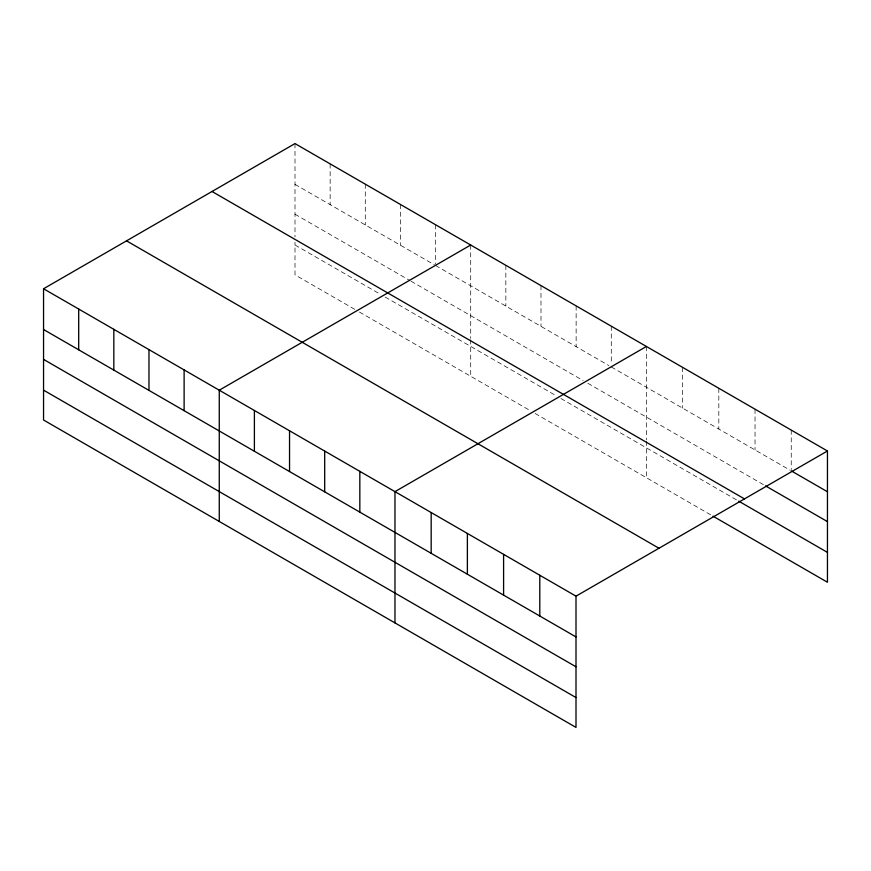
<?xml version="1.0" encoding="UTF-8"?>
<svg xmlns="http://www.w3.org/2000/svg" width="871" height="871" viewBox="0 0 871 871"><rect width="100%" height="100%" fill="white"/><g stroke="black" fill="none" stroke-linecap="round" stroke-linejoin="round"><path stroke-width="0.65" stroke-dasharray="4.36 3.27" d="M294.997 184.347L434.389 264.828M435.565 265.503L608.927 365.591M611.279 366.952L790.073 470.177M294.997 214.212L409.795 280.484M410.97 281.159L583.156 380.583M587.849 383.284L764.379 485.201M294.997 244.98L380.507 294.344M385.2 297.055L556.221 395.793M560.902 398.493L738.684 501.141M354.737 309.325L294.997 274.844L294.997 242.301M359.429 312.036L530.45 410.774M535.132 413.475L710.649 514.815M791.238 430.089L791.238 469.491M755.037 409.185L755.037 449.948M718.825 388.281L718.825 429.044M682.624 367.377L682.624 408.14M646.413 346.473L646.413 439.844M646.413 441.183L646.413 477.733M611.279 326.179L611.279 364.23M576.134 305.895L576.134 346.658M540.989 285.601L540.989 326.375M505.844 265.317L505.844 306.08M470.71 245.023L470.71 338.394M470.71 339.734L470.71 376.283M435.565 224.74L435.565 264.142M400.42 204.445L400.42 245.219M365.287 184.162L365.287 224.925M330.142 163.868L330.142 204.641M294.997 143.584L294.997 236.956"/><path stroke-width="1.31" d="M43.55 288.758L576.003 596.156L576.003 727.416L43.55 420.007L43.55 288.758L294.997 143.584L827.45 450.993L827.45 582.242L712.99 516.165M470.71 245.023L219.263 390.197L219.263 521.457M646.413 346.473L394.966 491.647L394.966 622.896M576.003 596.156L827.45 450.993M791.238 470.852L827.45 491.756M765.544 485.876L827.45 521.62M212.023 191.489L744.476 498.898M738.684 501.141L827.45 552.388M126.524 240.842L658.977 548.251M43.55 329.521L576.003 636.93M43.55 359.385L576.003 666.794M43.55 390.154L576.003 697.562M539.791 575.263L539.791 616.026M503.59 554.359L503.59 595.122M467.379 533.455L467.379 574.218M431.178 512.551L431.178 553.314M359.832 471.353L359.832 512.126M324.687 451.069L324.687 491.832M289.542 430.775L289.542 471.538M254.397 410.491L254.397 451.254M184.119 369.914L184.119 410.677M148.974 349.619L148.974 390.382M113.829 329.336L113.829 370.099M78.695 309.042L78.695 349.804"/></g></svg>
